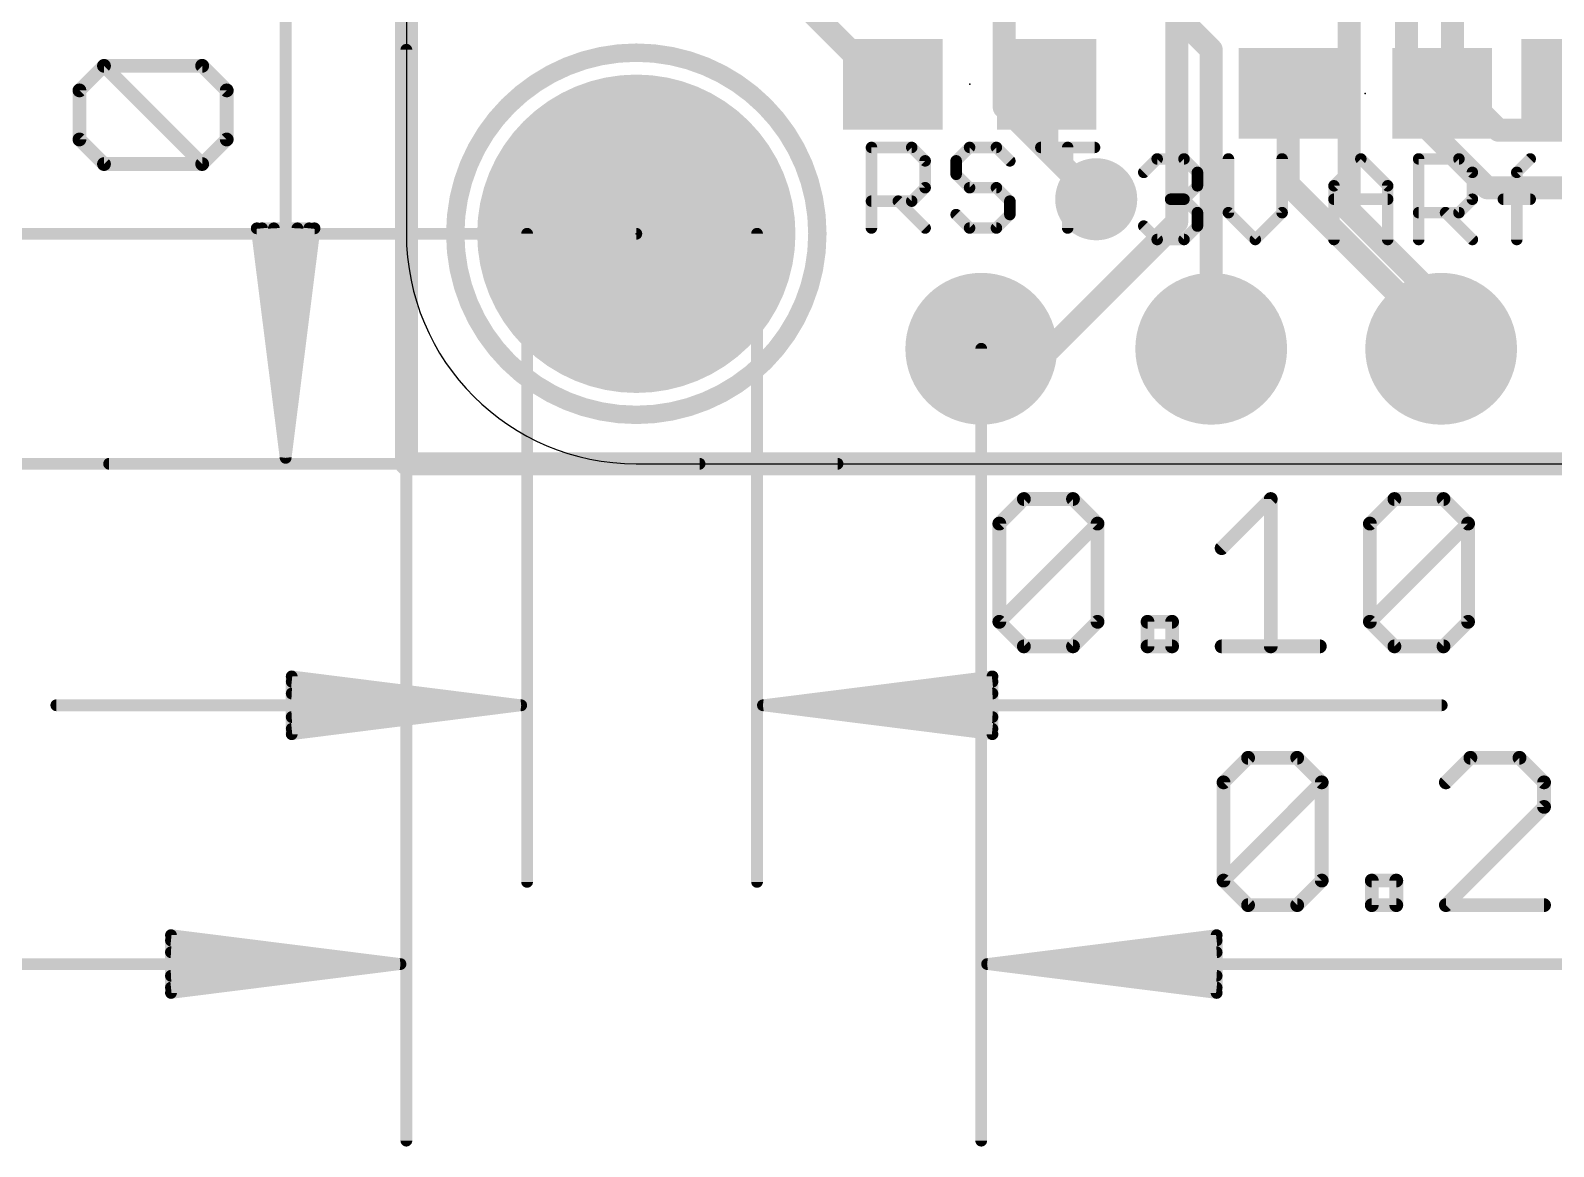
# Model space of a CAD drawing. Extents: x -12.9 to 57.5, y -7.5 to 35.5.
# Drawn here: x -4.15 to 12.67, y -7.54 to 4.78 of the extents above; entities that cross this region are included whole.
import ezdxf

# ---------------------------------------------------------------- set-up
doc = ezdxf.new("R2010")
doc.units = 0
for name, color, linetype in [('1', 12, 'CONTINUOUS'), ('16', 132, 'CONTINUOUS'), ('17', 110, 'CONTINUOUS'), ('18', 110, 'CONTINUOUS'), ('20', 53, 'CONTINUOUS'), ('21', 40, 'CONTINUOUS'), ('23', 40, 'CONTINUOUS'), ('47', 253, 'CONTINUOUS')]:
    doc.layers.add(name, color=color, linetype=linetype)

# ---------------------------------------------------------------- blocks, each defined once
blk = doc.blocks.new('RECT')
blk.add_solid([(-0.5, -0.5), (0.5, -0.5), (-0.5, 0.5), (0.5, 0.5)])
blk = doc.blocks.new('ROUNDP')
at = {"const_width": 0.5}
blk.add_lwpolyline([(0, -0.25, 1), (0, 0.25, 1), (0, -0.25)], format="xyb", dxfattribs=at)
blk = doc.blocks.new('ROUNDV')
at = {"const_width": 0.5}
blk.add_lwpolyline([(0, -0.25, 1), (0, 0.25, 1), (0, -0.25)], format="xyb", dxfattribs=at)

msp = doc.modelspace()

# ---------------------------------------------------------------- linework, layer by layer
at = {"layer": '1', "const_width": 0.254}
for points in [[(0, 22.86), (0, 0)], [(8.509, 2.667), (8.509, 5.677)], [(3.876, 5.588), (5.273, 4.191)], [(5.273, 4.191), (5.373, 4.191)], [(7.073, 4.191), (7.073, 3.468)], [(9.7418, 4.0906), (9.7418, 3.0852)], [(7.073, 3.468), (7.62, 2.921)], [(9.7418, 3.0852), (11.43, 1.397)], [(8.509, 2.667), (7.112, 1.27)], [(11.43, 1.397), (11.43, 1.27)], [(6.35, 1.27), (6.477, 1.27)], [(7.112, 1.27), (6.35, 1.27)], [(0, 0), (30.48, 0)]]:
    msp.add_lwpolyline(points, dxfattribs=at)
at = {"layer": '1', "const_width": 0.127}
for points in [[(5.273, 4.2545, 1), (5.273, 4.1275)], [(5.2281, 4.1461, 1), (5.3179, 4.2359)], [(5.373, 4.1275, 1), (5.373, 4.2545)], [(7.1365, 4.191, 1), (7.0095, 4.191)], [(9.8053, 4.0906, 1), (9.6783, 4.0906)], [(7.1179, 3.5129, 1), (7.0281, 3.4231)], [(7.0095, 3.468, 1), (7.1365, 3.468)], [(9.7867, 3.1301, 1), (9.6969, 3.0403)], [(7.5751, 2.8761, 1), (7.6649, 2.9659)], [(9.6783, 3.0852, 1), (9.8053, 3.0852)], [(8.4455, 2.667, 1), (8.5725, 2.667)], [(8.5539, 2.6221, 1), (8.4641, 2.7119)], [(11.4935, 1.397, 1), (11.3665, 1.397)], [(6.35, 1.3335, 1), (6.35, 1.2065)], [(6.35, 1.3335, 1), (6.35, 1.2065)], [(6.477, 1.2065, 1), (6.477, 1.3335)], [(7.0671, 1.3149, 1), (7.1569, 1.2251)], [(7.112, 1.2065, 1), (7.112, 1.3335)], [(11.3851, 1.3521, 1), (11.4749, 1.4419)], [(11.3665, 1.27, 1), (11.4935, 1.27)], [(0, 0.0635, 1), (0, -0.0635)], [(-0.0635, 0, 1), (0.0635, 0)]]:
    msp.add_lwpolyline(points, format="xyb", dxfattribs=at)
at = {"layer": '16', "const_width": 0.254}
for points in [[(0, 22.86), (0, 0)], [(6.604, 15.621), (6.604, 3.937)], [(11.557, 4.191), (11.557, 8.636)], [(11.049, 3.937), (11.049, 7.62)], [(10.414, 6.477), (10.414, 2.794)], [(8.89, 4.572), (7.493, 5.969)], [(8.89, 1.27), (8.89, 4.572)], [(12.065, 3.683), (11.557, 4.191)], [(6.604, 3.937), (7.62, 2.921)], [(11.938, 3.048), (11.049, 3.937)], [(12.065, 3.683), (20.828, 3.683)], [(11.938, 3.048), (22.352, 3.048)], [(10.414, 2.794), (11.43, 1.778)], [(11.43, 1.778), (11.43, 1.27)], [(0, 0), (30.48, 0)]]:
    msp.add_lwpolyline(points, dxfattribs=at)
at = {"layer": '16', "const_width": 0.127}
for points in [[(8.9535, 4.572, 1), (8.8265, 4.572)], [(8.8451, 4.5271, 1), (8.9349, 4.6169)], [(11.6019, 4.2359, 1), (11.5121, 4.1461)], [(11.4935, 4.191, 1), (11.6205, 4.191)], [(6.6489, 3.9819, 1), (6.5591, 3.8921)], [(11.0939, 3.9819, 1), (11.0041, 3.8921)], [(6.5405, 3.937, 1), (6.6675, 3.937)], [(10.9855, 3.937, 1), (11.1125, 3.937)], [(12.065, 3.7465, 1), (12.065, 3.6195)], [(12.0201, 3.6381, 1), (12.1099, 3.7279)], [(7.5751, 2.8761, 1), (7.6649, 2.9659)], [(11.938, 3.1115, 1), (11.938, 2.9845)], [(11.8931, 3.0031, 1), (11.9829, 3.0929)], [(10.4589, 2.8389, 1), (10.3691, 2.7491)], [(10.3505, 2.794, 1), (10.4775, 2.794)], [(11.4935, 1.778, 1), (11.3665, 1.778)], [(11.3851, 1.7331, 1), (11.4749, 1.8229)], [(8.8265, 1.27, 1), (8.9535, 1.27)], [(11.3665, 1.27, 1), (11.4935, 1.27)], [(0, 0.0635, 1), (0, -0.0635)], [(-0.0635, 0, 1), (0.0635, 0)]]:
    msp.add_lwpolyline(points, format="xyb", dxfattribs=at)
at = {"layer": '20'}
for p, q in [((0, 8.89), (0, 2.54)), ((2.54, 0), (48.26, 0))]:
    msp.add_line(p, q, dxfattribs=at)
msp.add_arc((2.54, 2.54), 2.54, 180, 270, dxfattribs=at)
at = {"layer": '21'}
for points, const_width in [([(2.54, 0.54, 1), (2.54, 4.54, 1), (2.54, 0.54)], 0.2032), ([(5.1372, 3.525, 1), (5.1372, 3.4615)], 0.0635), ([(5.169, 3.4933, 1), (5.1055, 3.4933)], 0.0635), ([(5.6046, 3.5157, 1), (5.5596, 3.4708)], 0.0635), ([(5.5821, 3.4615, 1), (5.5821, 3.525)], 0.0635), ([(6.221, 3.525, 1), (6.221, 3.4615)], 0.0635), ([(6.2435, 3.4708, 1), (6.1986, 3.5157)], 0.0635), ([(6.5401, 3.5157, 1), (6.4952, 3.4708)], 0.0635), ([(6.5176, 3.4615, 1), (6.5176, 3.525)], 0.0635), ([(7.0083, 3.525, 1), (7.0083, 3.4615)], 0.0635), ([(7.3366, 3.4933, 1), (7.2731, 3.4933)], 0.0635), ([(7.6014, 3.4615, 1), (7.6014, 3.525)], 0.0635), ([(5.7621, 3.345, 1), (5.6986, 3.345)], 0.0635), ([(5.7079, 3.3225, 1), (5.7528, 3.3674)], 0.0635), ([(6.1045, 3.345, 1), (6.041, 3.345)], 0.0635), ([(6.0503, 3.3674, 1), (6.0952, 3.3225)], 0.0635), ([(6.6435, 3.3225, 1), (6.6884, 3.3674)], 0.0635), ([(8.2933, 3.398, 1), (8.2933, 3.3345)], 0.0635), ([(8.3157, 3.3438, 1), (8.2708, 3.3887)], 0.0635), ([(8.6123, 3.3887, 1), (8.5674, 3.3438)], 0.0635), ([(8.5899, 3.3345, 1), (8.5899, 3.398)], 0.0635), ([(9.1123, 3.3663, 1), (9.0488, 3.3663)], 0.0635), ([(9.7054, 3.3663, 1), (9.6419, 3.3663)], 0.0635), ([(10.5652, 3.3887, 1), (10.5203, 3.3438)], 0.0635), ([(10.5652, 3.3438, 1), (10.5203, 3.3887)], 0.0635), ([(11.2134, 3.3663, 1), (11.1499, 3.3663)], 0.0635), ([(11.1817, 3.398, 1), (11.1817, 3.3345)], 0.0635), ([(11.649, 3.3887, 1), (11.6041, 3.3438)], 0.0635), ([(11.6265, 3.3345, 1), (11.6265, 3.398)], 0.0635), ([(12.4362, 3.3438, 1), (12.3913, 3.3887)], 0.0635), ([(6.0952, 3.2191, 1), (6.0503, 3.1742)], 0.0635), ([(6.041, 3.1967, 1), (6.1045, 3.1967)], 0.0635), ([(8.1225, 3.2404, 1), (8.1674, 3.1955)], 0.0635), ([(8.7699, 3.218, 1), (8.7064, 3.218)], 0.0635), ([(8.7157, 3.1955, 1), (8.7606, 3.2404)], 0.0635), ([(11.8066, 3.218, 1), (11.7431, 3.218)], 0.0635), ([(11.7524, 3.1955, 1), (11.7973, 3.2404)], 0.0635), ([(12.2972, 3.218, 1), (12.2337, 3.218)], 0.0635), ([(12.243, 3.2404, 1), (12.2879, 3.1955)], 0.0635), ([(5.6986, 3.0484, 1), (5.7621, 3.0484)], 0.0635), ([(5.7528, 3.0259, 1), (5.7079, 3.0708)], 0.0635), ([(6.221, 3.0801, 1), (6.221, 3.0166)], 0.0635), ([(6.1986, 3.0259, 1), (6.2435, 3.0708)], 0.0635), ([(6.5401, 3.0708, 1), (6.4952, 3.0259)], 0.0635), ([(6.5176, 3.0166, 1), (6.5176, 3.0801)], 0.0635), ([(8.7064, 3.0697, 1), (8.7699, 3.0697)], 0.0635), ([(8.7606, 3.0472, 1), (8.7157, 3.0921)], 0.0635), ([(10.2779, 3.0697, 1), (10.2144, 3.0697)], 0.0635), ([(10.2237, 3.0921, 1), (10.2686, 3.0472)], 0.0635), ([(10.8711, 3.0697, 1), (10.8076, 3.0697)], 0.0635), ([(10.8169, 3.0472, 1), (10.8618, 3.0921)], 0.0635), ([(5.1372, 2.9318, 1), (5.1372, 2.8683)], 0.0635), ([(5.4563, 2.9225, 1), (5.4114, 2.8776)], 0.0635), ([(5.5596, 2.9225, 1), (5.6046, 2.8776)], 0.0635), ([(5.5821, 2.8683, 1), (5.5821, 2.9318)], 0.0635), ([(6.6977, 2.9001, 1), (6.6342, 2.9001)], 0.0635), ([(6.6435, 2.8776, 1), (6.6884, 2.9225)], 0.0635), ([(8.4416, 2.9531, 1), (8.4416, 2.8896)], 0.0635), ([(8.6123, 2.9438, 1), (8.5674, 2.8989)], 0.0635), ([(8.5674, 2.9438, 1), (8.6123, 2.8989)], 0.0635), ([(8.5899, 2.8896, 1), (8.5899, 2.9531)], 0.0635), ([(10.2461, 2.9531, 1), (10.2461, 2.8896)], 0.0635), ([(10.8393, 2.8896, 1), (10.8393, 2.9531)], 0.0635), ([(11.7431, 2.9214, 1), (11.8066, 2.9214)], 0.0635), ([(11.7973, 2.8989, 1), (11.7524, 2.9438)], 0.0635), ([(12.1172, 2.9531, 1), (12.1172, 2.8896)], 0.0635), ([(12.4138, 2.8896, 1), (12.4138, 2.9531)], 0.0635), ([(6.0952, 2.7742, 1), (6.0503, 2.7293)], 0.0635), ([(6.6342, 2.7518, 1), (6.6977, 2.7518)], 0.0635), ([(6.6884, 2.7293, 1), (6.6435, 2.7742)], 0.0635), ([(8.7699, 2.7731, 1), (8.7064, 2.7731)], 0.0635), ([(8.7157, 2.7506, 1), (8.7606, 2.7955)], 0.0635), ([(9.103, 2.7955, 1), (9.058, 2.7506)], 0.0635), ([(9.0488, 2.7731, 1), (9.1123, 2.7731)], 0.0635), ([(9.6419, 2.7731, 1), (9.7054, 2.7731)], 0.0635), ([(9.6961, 2.7506, 1), (9.6512, 2.7955)], 0.0635), ([(11.1817, 2.8048, 1), (11.1817, 2.7413)], 0.0635), ([(11.5007, 2.7955, 1), (11.4558, 2.7506)], 0.0635), ([(11.6041, 2.7955, 1), (11.649, 2.7506)], 0.0635), ([(11.6265, 2.7413, 1), (11.6265, 2.8048)], 0.0635), ([(5.1055, 2.6035, 1), (5.169, 2.6035)], 0.0635), ([(5.7079, 2.581, 1), (5.7528, 2.626)], 0.0635), ([(6.221, 2.6353, 1), (6.221, 2.5717)], 0.0635), ([(6.1986, 2.581, 1), (6.2435, 2.626)], 0.0635), ([(6.4952, 2.626, 1), (6.5401, 2.581)], 0.0635), ([(6.5176, 2.5717, 1), (6.5176, 2.6353)], 0.0635), ([(7.2731, 2.6035, 1), (7.3366, 2.6035)], 0.0635), ([(8.1674, 2.6472, 1), (8.1225, 2.6023)], 0.0635), ([(8.2933, 2.5083, 1), (8.2933, 2.4447)], 0.0635), ([(8.2708, 2.454, 1), (8.3157, 2.499)], 0.0635), ([(8.5674, 2.499, 1), (8.6123, 2.454)], 0.0635), ([(8.5899, 2.4447, 1), (8.5899, 2.5083)], 0.0635), ([(8.7064, 2.6248, 1), (8.7699, 2.6248)], 0.0635), ([(8.7606, 2.6023, 1), (8.7157, 2.6472)], 0.0635), ([(9.3546, 2.499, 1), (9.3995, 2.454)], 0.0635), ([(9.3546, 2.454, 1), (9.3995, 2.499)], 0.0635), ([(11.7524, 2.454, 1), (11.7973, 2.499)], 0.0635), ([(10.2144, 2.4765, 1), (10.2779, 2.4765)], 0.0635), ([(10.8076, 2.4765, 1), (10.8711, 2.4765)], 0.0635), ([(11.1499, 2.4765, 1), (11.2134, 2.4765)], 0.0635), ([(12.2337, 2.4765, 1), (12.2972, 2.4765)], 0.0635)]:
    msp.add_lwpolyline(points, format="xyb", dxfattribs=dict(at, const_width=const_width))
at = {"layer": '21', "const_width": 0.127}
for points in [[(5.1372, 2.6035), (5.1372, 3.4933)], [(5.1372, 3.4933), (5.5821, 3.4933)], [(5.5821, 3.4933), (5.7304, 3.345)], [(6.221, 3.4933), (6.0727, 3.345)], [(6.5176, 3.4933), (6.221, 3.4933)], [(6.6659, 3.345), (6.5176, 3.4933)], [(7.0083, 3.4933), (7.6014, 3.4933)], [(7.3048, 2.6035), (7.3048, 3.4933)], [(5.7304, 3.345), (5.7304, 3.0484)], [(6.0727, 3.345), (6.0727, 3.1967)], [(8.145, 3.218), (8.2933, 3.3663)], [(8.2933, 3.3663), (8.5899, 3.3663)], [(8.5899, 3.3663), (8.7382, 3.218)], [(9.0805, 3.3663), (9.0805, 2.7731)], [(9.6737, 2.7731), (9.6737, 3.3663)], [(10.2461, 3.0697), (10.5427, 3.3663)], [(10.5427, 3.3663), (10.8393, 3.0697)], [(11.1817, 2.4765), (11.1817, 3.3663)], [(11.1817, 3.3663), (11.6265, 3.3663)], [(11.6265, 3.3663), (11.7748, 3.218)], [(12.2655, 3.218), (12.4138, 3.3663)], [(6.0727, 3.1967), (6.221, 3.0484)], [(8.7382, 3.218), (8.7382, 3.0697)], [(11.7748, 3.218), (11.7748, 2.9214)], [(12.2655, 2.4765), (12.2655, 3.218)], [(5.7304, 3.0484), (5.5821, 2.9001)], [(6.221, 3.0484), (6.5176, 3.0484)], [(6.5176, 3.0484), (6.6659, 2.9001)], [(8.7382, 3.0697), (8.5899, 2.9214)], [(10.2461, 2.4765), (10.2461, 3.0697)], [(10.8393, 3.0697), (10.8393, 2.4765)], [(5.5821, 2.9001), (5.1372, 2.9001)], [(5.4338, 2.9001), (5.7304, 2.6035)], [(6.6659, 2.9001), (6.6659, 2.7518)], [(8.5899, 2.9214), (8.4416, 2.9214)], [(8.5899, 2.9214), (8.7382, 2.7731)], [(10.2461, 2.9214), (10.8393, 2.9214)], [(11.7748, 2.9214), (11.6265, 2.7731)], [(12.1172, 2.9214), (12.4138, 2.9214)], [(6.221, 2.6035), (6.0727, 2.7518)], [(6.6659, 2.7518), (6.5176, 2.6035)], [(8.7382, 2.7731), (8.7382, 2.6248)], [(9.0805, 2.7731), (9.3771, 2.4765)], [(9.3771, 2.4765), (9.6737, 2.7731)], [(11.6265, 2.7731), (11.1817, 2.7731)], [(11.4782, 2.7731), (11.7748, 2.4765)], [(6.5176, 2.6035), (6.221, 2.6035)], [(8.2933, 2.4765), (8.145, 2.6248)], [(8.5899, 2.4765), (8.2933, 2.4765)], [(8.7382, 2.6248), (8.5899, 2.4765)]]:
    msp.add_lwpolyline(points, dxfattribs=at)
at = {"layer": '23'}
for p in [(6.223, 4.191), (10.5918, 4.0906), (2.54, 2.54)]:
    msp.add_point(p, dxfattribs=at)
at = {"layer": '47'}
for points, const_width in [([(-1.3335, 0.065), (-1.3335, 11.365)], 0.13), ([(0, 4.572), (0, -7.4745)], 0.13), ([(-3.6112, 4.1233), (-3.34, 4.3945)], 0.1524), ([(-3.34, 4.3945), (-2.2554, 4.3945)], 0.1524), ([(-2.2554, 3.3098), (-3.34, 4.3945)], 0.1524), ([(-2.2554, 4.3945), (-1.9842, 4.1233)], 0.1524), ([(-3.6112, 3.581), (-3.6112, 4.1233)], 0.1524), ([(-1.9842, 4.1233), (-1.9842, 3.581)], 0.1524), ([(-3.34, 3.3098), (-3.6112, 3.581)], 0.1524), ([(-1.9842, 3.581), (-2.2554, 3.3098)], 0.1524), ([(-2.2554, 3.3098), (-3.34, 3.3098)], 0.1524), ([(2.54, 2.54), (-8.3635, 2.54)], 0.13), ([(-1.3335, 0.065), (-1.6527, 2.6)], 0.13), ([(-1.6527, 2.6), (-1.0143, 2.6)], 0.13), ([(-1.3335, 0.065), (-1.5935, 2.6)], 0.13), ([(-1.3335, 0.065), (-1.4635, 2.6)], 0.13), ([(-1.0143, 2.6), (-1.3335, 0.065)], 0.13), ([(-1.2035, 2.6), (-1.3335, 0.065)], 0.13), ([(-1.0735, 2.6), (-1.3335, 0.065)], 0.13), ([(1.3335, 2.54), (1.3335, -4.617)], 0.13), ([(3.8735, 2.54), (3.8735, -4.617)], 0.13), ([(6.35, 1.27), (6.35, -7.4745)], 0.13), ([(4.7625, 0), (-12.491, 0)], 0.13), ([(3.2385, 0), (-3.2835, 0)], 0.13), ([(6.5497, -0.6605), (6.8209, -0.3893)], 0.1524), ([(6.8209, -0.3893), (7.3632, -0.3893)], 0.1524), ([(7.3632, -0.3893), (7.6344, -0.6605)], 0.1524), ([(9.0054, -0.9316), (9.5478, -0.3893)], 0.1524), ([(9.5478, -0.3893), (9.5478, -2.0163)], 0.1524), ([(10.6426, -0.6605), (10.9138, -0.3893)], 0.1524), ([(10.9138, -0.3893), (11.4561, -0.3893)], 0.1524), ([(11.4561, -0.3893), (11.7272, -0.6605)], 0.1524), ([(6.5497, -1.7451), (6.5497, -0.6605)], 0.1524), ([(6.5497, -1.7451), (7.6344, -0.6605)], 0.1524), ([(7.6344, -0.6605), (7.6344, -1.7451)], 0.1524), ([(10.6426, -1.7451), (10.6426, -0.6605)], 0.1524), ([(10.6426, -1.7451), (11.7272, -0.6605)], 0.1524), ([(11.7272, -0.6605), (11.7272, -1.7451)], 0.1524), ([(6.8209, -2.0163), (6.5497, -1.7451)], 0.1524), ([(7.6344, -1.7451), (7.3632, -2.0163)], 0.1524), ([(8.1869, -2.0163), (8.1869, -1.7451)], 0.1524), ([(8.1869, -1.7451), (8.458, -1.7451)], 0.1524), ([(8.458, -1.7451), (8.458, -2.0163)], 0.1524), ([(10.9138, -2.0163), (10.6426, -1.7451)], 0.1524), ([(11.7272, -1.7451), (11.4561, -2.0163)], 0.1524), ([(7.3632, -2.0163), (6.8209, -2.0163)], 0.1524), ([(8.458, -2.0163), (8.1869, -2.0163)], 0.1524), ([(9.0054, -2.0163), (10.0901, -2.0163)], 0.1524), ([(11.4561, -2.0163), (10.9138, -2.0163)], 0.1524), ([(1.2685, -2.667), (-1.2665, -2.3478)], 0.13), ([(-1.2665, -2.3478), (-1.2665, -2.9862)], 0.13), ([(1.2685, -2.667), (-1.2665, -2.407)], 0.13), ([(3.9385, -2.667), (6.4735, -2.3478)], 0.13), ([(3.9385, -2.667), (6.4735, -2.407)], 0.13), ([(6.4735, -2.3478), (6.4735, -2.9862)], 0.13), ([(1.2685, -2.667), (-1.2665, -2.537)], 0.13), ([(3.9385, -2.667), (6.4735, -2.537)], 0.13), ([(1.2685, -2.667), (-3.8665, -2.667)], 0.13), ([(-1.2665, -2.9862), (1.2685, -2.667)], 0.13), ([(-1.2665, -2.797), (1.2685, -2.667)], 0.13), ([(-1.2665, -2.927), (1.2685, -2.667)], 0.13), ([(3.9385, -2.667), (11.4363, -2.667)], 0.13), ([(6.4735, -2.9862), (3.9385, -2.667)], 0.13), ([(6.4735, -2.797), (3.9385, -2.667)], 0.13), ([(6.4735, -2.927), (3.9385, -2.667)], 0.13), ([(9.0262, -3.518), (9.2974, -3.2468)], 0.1524), ([(9.2974, -3.2468), (9.8397, -3.2468)], 0.1524), ([(9.8397, -3.2468), (10.1109, -3.518)], 0.1524), ([(11.7531, -3.2468), (11.4819, -3.518)], 0.1524), ([(12.2954, -3.2468), (11.7531, -3.2468)], 0.1524), ([(12.5666, -3.518), (12.2954, -3.2468)], 0.1524), ([(9.0262, -4.6026), (9.0262, -3.518)], 0.1524), ([(9.0262, -4.6026), (10.1109, -3.518)], 0.1524), ([(10.1109, -3.518), (10.1109, -4.6026)], 0.1524), ([(12.5666, -3.7891), (12.5666, -3.518)], 0.1524), ([(11.4819, -4.8738), (12.5666, -3.7891)], 0.1524), ([(9.2974, -4.8738), (9.0262, -4.6026)], 0.1524), ([(10.1109, -4.6026), (9.8397, -4.8738)], 0.1524), ([(10.6634, -4.8738), (10.6634, -4.6026)], 0.1524), ([(10.6634, -4.6026), (10.9345, -4.6026)], 0.1524), ([(10.9345, -4.6026), (10.9345, -4.8738)], 0.1524), ([(9.8397, -4.8738), (9.2974, -4.8738)], 0.1524), ([(10.9345, -4.8738), (10.6634, -4.8738)], 0.1524), ([(12.5666, -4.8738), (11.4819, -4.8738)], 0.1524), ([(-0.065, -5.5245), (-2.6, -5.2053)], 0.13), ([(-2.6, -5.2053), (-2.6, -5.8437)], 0.13), ([(-0.065, -5.5245), (-2.6, -5.2645)], 0.13), ([(6.415, -5.5245), (8.95, -5.2053)], 0.13), ([(6.415, -5.5245), (8.95, -5.2645)], 0.13), ([(8.95, -5.2053), (8.95, -5.8437)], 0.13), ([(-0.065, -5.5245), (-2.6, -5.3945)], 0.13), ([(6.415, -5.5245), (8.95, -5.3945)], 0.13), ([(-0.065, -5.5245), (-5.2, -5.5245)], 0.13), ([(-2.6, -5.8437), (-0.065, -5.5245)], 0.13), ([(-2.6, -5.6545), (-0.065, -5.5245)], 0.13), ([(-2.6, -5.7845), (-0.065, -5.5245)], 0.13), ([(6.415, -5.5245), (13.9128, -5.5245)], 0.13), ([(8.95, -5.8437), (6.415, -5.5245)], 0.13), ([(8.95, -5.6545), (6.415, -5.5245)], 0.13), ([(8.95, -5.7845), (6.415, -5.5245)], 0.13)]:
    msp.add_lwpolyline(points, dxfattribs=dict(at, const_width=const_width))
for points, const_width in [([(0.0325, 4.572, 1), (-0.0325, 4.572)], 0.065), ([(-3.3131, 4.4214, 1), (-3.367, 4.3675)], 0.0762), ([(-3.34, 4.4326, 1), (-3.34, 4.3564)], 0.0762), ([(-3.3131, 4.3675, 1), (-3.367, 4.4214)], 0.0762), ([(-2.2284, 4.4214, 1), (-2.2823, 4.3675)], 0.0762), ([(-2.2554, 4.3564, 1), (-2.2554, 4.4326)], 0.0762), ([(-3.5731, 4.1233, 1), (-3.6493, 4.1233)], 0.0762), ([(-3.6381, 4.1502, 1), (-3.5842, 4.0964)], 0.0762), ([(-1.9461, 4.1233, 1), (-2.0223, 4.1233)], 0.0762), ([(-2.0111, 4.0964, 1), (-1.9573, 4.1502)], 0.0762), ([(-3.5842, 3.6079, 1), (-3.6381, 3.554)], 0.0762), ([(-3.6493, 3.581, 1), (-3.5731, 3.581)], 0.0762), ([(-2.0223, 3.581, 1), (-1.9461, 3.581)], 0.0762), ([(-1.9573, 3.554, 1), (-2.0111, 3.6079)], 0.0762), ([(-3.34, 3.3479, 1), (-3.34, 3.2717)], 0.0762), ([(-3.367, 3.2829, 1), (-3.3131, 3.3368)], 0.0762), ([(-2.2823, 3.3368, 1), (-2.2284, 3.2829)], 0.0762), ([(-2.2823, 3.2829, 1), (-2.2284, 3.3368)], 0.0762), ([(-2.2554, 3.2717, 1), (-2.2554, 3.3479)], 0.0762), ([(-1.6205, 2.6041, 1), (-1.685, 2.5959)], 0.065), ([(-1.6527, 2.6325, 1), (-1.6527, 2.5675)], 0.065), ([(-1.5612, 2.6033, 1), (-1.6258, 2.5967)], 0.065), ([(-1.431, 2.6017, 1), (-1.496, 2.5983)], 0.065), ([(-1.171, 2.5983, 1), (-1.236, 2.6017)], 0.065), ([(-1.0412, 2.5967, 1), (-1.1058, 2.6033)], 0.065), ([(-0.982, 2.5959, 1), (-1.0465, 2.6041)], 0.065), ([(-1.0143, 2.5675, 1), (-1.0143, 2.6325)], 0.065), ([(1.366, 2.54, 1), (1.301, 2.54)], 0.065), ([(2.54, 2.5075, 1), (2.54, 2.5725)], 0.065), ([(3.906, 2.54, 1), (3.841, 2.54)], 0.065), ([(6.3825, 1.27, 1), (6.3175, 1.27)], 0.065), ([(-3.2835, 0.0325, 1), (-3.2835, -0.0325)], 0.065), ([(-1.3657, 0.0691, 1), (-1.3013, 0.0609)], 0.065), ([(-1.3658, 0.0683, 1), (-1.3012, 0.0617)], 0.065), ([(-1.366, 0.0633, 1), (-1.301, 0.0667)], 0.065), ([(-1.366, 0.0667, 1), (-1.301, 0.0633)], 0.065), ([(-1.366, 0.065, 1), (-1.301, 0.065)], 0.065), ([(-1.3658, 0.0617, 1), (-1.3012, 0.0683)], 0.065), ([(-1.3657, 0.0609, 1), (-1.3013, 0.0691)], 0.065), ([(3.2385, -0.0325, 1), (3.2385, 0.0325)], 0.065), ([(4.7625, -0.0325, 1), (4.7625, 0.0325)], 0.065), ([(6.8209, -0.3512, 1), (6.8209, -0.4274)], 0.0762), ([(6.8478, -0.4163, 1), (6.7939, -0.3624)], 0.0762), ([(7.3901, -0.3624, 1), (7.3363, -0.4163)], 0.0762), ([(7.3632, -0.4274, 1), (7.3632, -0.3512)], 0.0762), ([(9.5859, -0.3893, 1), (9.5097, -0.3893)], 0.0762), ([(9.5747, -0.4163, 1), (9.5208, -0.3624)], 0.0762), ([(10.9138, -0.3512, 1), (10.9138, -0.4274)], 0.0762), ([(10.9407, -0.4163, 1), (10.8868, -0.3624)], 0.0762), ([(11.483, -0.3624, 1), (11.4291, -0.4163)], 0.0762), ([(11.4561, -0.4274, 1), (11.4561, -0.3512)], 0.0762), ([(6.5878, -0.6605, 1), (6.5116, -0.6605)], 0.0762), ([(6.5228, -0.6335, 1), (6.5766, -0.6874)], 0.0762), ([(7.6725, -0.6605, 1), (7.5963, -0.6605)], 0.0762), ([(7.6613, -0.6874, 1), (7.6074, -0.6335)], 0.0762), ([(7.6074, -0.6874, 1), (7.6613, -0.6335)], 0.0762), ([(10.6156, -0.6335, 1), (10.6695, -0.6874)], 0.0762), ([(10.6807, -0.6605, 1), (10.6045, -0.6605)], 0.0762), ([(11.7653, -0.6605, 1), (11.6891, -0.6605)], 0.0762), ([(11.7542, -0.6874, 1), (11.7003, -0.6335)], 0.0762), ([(11.7003, -0.6874, 1), (11.7542, -0.6335)], 0.0762), ([(8.9785, -0.9047, 1), (9.0324, -0.9586)], 0.0762), ([(6.5766, -1.7182, 1), (6.5228, -1.7721)], 0.0762), ([(6.5228, -1.7182, 1), (6.5766, -1.7721)], 0.0762), ([(7.6613, -1.7721, 1), (7.6074, -1.7182)], 0.0762), ([(8.225, -1.7451, 1), (8.1488, -1.7451)], 0.0762), ([(8.1869, -1.707, 1), (8.1869, -1.7832)], 0.0762), ([(8.4961, -1.7451, 1), (8.4199, -1.7451)], 0.0762), ([(8.458, -1.7832, 1), (8.458, -1.707)], 0.0762), ([(10.6695, -1.7182, 1), (10.6156, -1.7721)], 0.0762), ([(10.6156, -1.7182, 1), (10.6695, -1.7721)], 0.0762), ([(11.7542, -1.7721, 1), (11.7003, -1.7182)], 0.0762), ([(6.5116, -1.7451, 1), (6.5878, -1.7451)], 0.0762), ([(7.5963, -1.7451, 1), (7.6725, -1.7451)], 0.0762), ([(10.6045, -1.7451, 1), (10.6807, -1.7451)], 0.0762), ([(11.6891, -1.7451, 1), (11.7653, -1.7451)], 0.0762), ([(6.8209, -1.9782, 1), (6.8209, -2.0544)], 0.0762), ([(6.7939, -2.0432, 1), (6.8478, -1.9894)], 0.0762), ([(7.3363, -1.9894, 1), (7.3901, -2.0432)], 0.0762), ([(7.3632, -2.0544, 1), (7.3632, -1.9782)], 0.0762), ([(8.1869, -1.9782, 1), (8.1869, -2.0544)], 0.0762), ([(8.1488, -2.0163, 1), (8.225, -2.0163)], 0.0762), ([(8.4199, -2.0163, 1), (8.4961, -2.0163)], 0.0762), ([(8.458, -2.0544, 1), (8.458, -1.9782)], 0.0762), ([(9.0054, -1.9782, 1), (9.0054, -2.0544)], 0.0762), ([(9.5097, -2.0163, 1), (9.5859, -2.0163)], 0.0762), ([(10.0901, -2.0544, 1), (10.0901, -1.9782)], 0.0762), ([(10.9138, -1.9782, 1), (10.9138, -2.0544)], 0.0762), ([(10.8868, -2.0432, 1), (10.9407, -1.9894)], 0.0762), ([(11.4291, -1.9894, 1), (11.483, -2.0432)], 0.0762), ([(11.4561, -2.0544, 1), (11.4561, -1.9782)], 0.0762), ([(-1.2624, -2.3155, 1), (-1.2706, -2.38)], 0.065), ([(-1.234, -2.3478, 1), (-1.299, -2.3478)], 0.065), ([(-1.2632, -2.3747, 1), (-1.2698, -2.4393)], 0.065), ([(6.506, -2.3478, 1), (6.441, -2.3478)], 0.065), ([(6.4776, -2.38, 1), (6.4694, -2.3155)], 0.065), ([(6.4768, -2.4393, 1), (6.4702, -2.3747)], 0.065), ([(-1.2648, -2.5045, 1), (-1.2682, -2.5695)], 0.065), ([(6.4752, -2.5695, 1), (6.4718, -2.5045)], 0.065), ([(-3.8665, -2.6345, 1), (-3.8665, -2.6995)], 0.065), ([(1.2726, -2.6992, 1), (1.2644, -2.6348)], 0.065), ([(1.2644, -2.6992, 1), (1.2726, -2.6348)], 0.065), ([(1.2718, -2.6993, 1), (1.2652, -2.6347)], 0.065), ([(1.2652, -2.6993, 1), (1.2718, -2.6347)], 0.065), ([(1.2668, -2.6995, 1), (1.2702, -2.6345)], 0.065), ([(1.2702, -2.6995, 1), (1.2668, -2.6345)], 0.065), ([(1.2685, -2.6995, 1), (1.2685, -2.6345)], 0.065), ([(3.9385, -2.6345, 1), (3.9385, -2.6995)], 0.065), ([(3.9426, -2.6348, 1), (3.9344, -2.6992)], 0.065), ([(3.9368, -2.6345, 1), (3.9402, -2.6995)], 0.065), ([(3.9402, -2.6345, 1), (3.9368, -2.6995)], 0.065), ([(3.9418, -2.6347, 1), (3.9352, -2.6993)], 0.065), ([(3.9352, -2.6347, 1), (3.9418, -2.6993)], 0.065), ([(3.9344, -2.6348, 1), (3.9426, -2.6992)], 0.065), ([(11.4363, -2.6995, 1), (11.4363, -2.6345)], 0.065), ([(-1.2682, -2.7645, 1), (-1.2648, -2.8295)], 0.065), ([(6.4718, -2.8295, 1), (6.4752, -2.7645)], 0.065), ([(-1.2698, -2.8947, 1), (-1.2632, -2.9593)], 0.065), ([(-1.2706, -2.954, 1), (-1.2624, -3.0185)], 0.065), ([(-1.299, -2.9862, 1), (-1.234, -2.9862)], 0.065), ([(6.441, -2.9862, 1), (6.506, -2.9862)], 0.065), ([(6.4694, -3.0185, 1), (6.4776, -2.954)], 0.065), ([(6.4702, -2.9593, 1), (6.4768, -2.8947)], 0.065), ([(9.2974, -3.2087, 1), (9.2974, -3.2849)], 0.0762), ([(9.3243, -3.2738, 1), (9.2704, -3.2199)], 0.0762), ([(9.8666, -3.2199, 1), (9.8128, -3.2738)], 0.0762), ([(9.8397, -3.2849, 1), (9.8397, -3.2087)], 0.0762), ([(11.7531, -3.2087, 1), (11.7531, -3.2849)], 0.0762), ([(11.78, -3.2738, 1), (11.7262, -3.2199)], 0.0762), ([(12.3224, -3.2199, 1), (12.2685, -3.2738)], 0.0762), ([(12.2954, -3.2849, 1), (12.2954, -3.2087)], 0.0762), ([(9.0643, -3.518, 1), (8.9881, -3.518)], 0.0762), ([(8.9993, -3.491, 1), (9.0531, -3.5449)], 0.0762), ([(10.149, -3.518, 1), (10.0728, -3.518)], 0.0762), ([(10.1378, -3.5449, 1), (10.0839, -3.491)], 0.0762), ([(10.0839, -3.5449, 1), (10.1378, -3.491)], 0.0762), ([(11.455, -3.491, 1), (11.5089, -3.5449)], 0.0762), ([(12.6047, -3.518, 1), (12.5285, -3.518)], 0.0762), ([(12.5397, -3.5449, 1), (12.5935, -3.491)], 0.0762), ([(12.5285, -3.7891, 1), (12.6047, -3.7891)], 0.0762), ([(12.5935, -3.8161, 1), (12.5397, -3.7622)], 0.0762), ([(9.0531, -4.5757, 1), (8.9993, -4.6296)], 0.0762), ([(8.9993, -4.5757, 1), (9.0531, -4.6296)], 0.0762), ([(10.1378, -4.6296, 1), (10.0839, -4.5757)], 0.0762), ([(10.7015, -4.6026, 1), (10.6253, -4.6026)], 0.0762), ([(10.6634, -4.5645, 1), (10.6634, -4.6407)], 0.0762), ([(10.9726, -4.6026, 1), (10.8964, -4.6026)], 0.0762), ([(10.9345, -4.6407, 1), (10.9345, -4.5645)], 0.0762), ([(1.301, -4.617, 1), (1.366, -4.617)], 0.065), ([(3.841, -4.617, 1), (3.906, -4.617)], 0.065), ([(8.9881, -4.6026, 1), (9.0643, -4.6026)], 0.0762), ([(10.0728, -4.6026, 1), (10.149, -4.6026)], 0.0762), ([(9.2974, -4.8357, 1), (9.2974, -4.9119)], 0.0762), ([(9.2704, -4.9007, 1), (9.3243, -4.8469)], 0.0762), ([(9.8128, -4.8469, 1), (9.8666, -4.9007)], 0.0762), ([(9.8397, -4.9119, 1), (9.8397, -4.8357)], 0.0762), ([(10.6634, -4.8357, 1), (10.6634, -4.9119)], 0.0762), ([(10.6253, -4.8738, 1), (10.7015, -4.8738)], 0.0762), ([(10.8964, -4.8738, 1), (10.9726, -4.8738)], 0.0762), ([(10.9345, -4.9119, 1), (10.9345, -4.8357)], 0.0762), ([(11.4819, -4.8357, 1), (11.4819, -4.9119)], 0.0762), ([(11.455, -4.8469, 1), (11.5089, -4.9007)], 0.0762), ([(12.5666, -4.9119, 1), (12.5666, -4.8357)], 0.0762), ([(-2.5959, -5.173, 1), (-2.6041, -5.2375)], 0.065), ([(-2.5675, -5.2053, 1), (-2.6325, -5.2053)], 0.065), ([(-2.5967, -5.2322, 1), (-2.6033, -5.2968)], 0.065), ([(8.9825, -5.2053, 1), (8.9175, -5.2053)], 0.065), ([(8.9541, -5.2375, 1), (8.9459, -5.173)], 0.065), ([(8.9533, -5.2968, 1), (8.9467, -5.2322)], 0.065), ([(-2.5983, -5.362, 1), (-2.6017, -5.427)], 0.065), ([(8.9517, -5.427, 1), (8.9483, -5.362)], 0.065), ([(-0.0609, -5.5567, 1), (-0.0691, -5.4923)], 0.065), ([(-0.0691, -5.5567, 1), (-0.0609, -5.4923)], 0.065), ([(-0.0617, -5.5568, 1), (-0.0683, -5.4922)], 0.065), ([(-0.0683, -5.5568, 1), (-0.0617, -5.4922)], 0.065), ([(-0.0667, -5.557, 1), (-0.0633, -5.492)], 0.065), ([(-0.0633, -5.557, 1), (-0.0667, -5.492)], 0.065), ([(-0.065, -5.557, 1), (-0.065, -5.492)], 0.065), ([(6.415, -5.492, 1), (6.415, -5.557)], 0.065), ([(6.4191, -5.4923, 1), (6.4109, -5.5567)], 0.065), ([(6.4133, -5.492, 1), (6.4167, -5.557)], 0.065), ([(6.4167, -5.492, 1), (6.4133, -5.557)], 0.065), ([(6.4183, -5.4922, 1), (6.4117, -5.5568)], 0.065), ([(6.4117, -5.4922, 1), (6.4183, -5.5568)], 0.065), ([(6.4109, -5.4923, 1), (6.4191, -5.5567)], 0.065), ([(-2.6017, -5.622, 1), (-2.5983, -5.687)], 0.065), ([(-2.6033, -5.7522, 1), (-2.5967, -5.8168)], 0.065), ([(8.9467, -5.8168, 1), (8.9533, -5.7522)], 0.065), ([(8.9483, -5.687, 1), (8.9517, -5.622)], 0.065), ([(-2.6041, -5.8115, 1), (-2.5959, -5.876)], 0.065), ([(-2.6325, -5.8437, 1), (-2.5675, -5.8437)], 0.065), ([(8.9175, -5.8437, 1), (8.9825, -5.8437)], 0.065), ([(8.9459, -5.876, 1), (8.9541, -5.8115)], 0.065), ([(-0.0325, -7.4745, 1), (0.0325, -7.4745)], 0.065), ([(6.3175, -7.4745, 1), (6.3825, -7.4745)], 0.065)]:
    msp.add_lwpolyline(points, format="xyb", dxfattribs=dict(at, const_width=const_width))

# ---------------------------------------------------------------- block references
at = {"layer": '1', "xscale": 1.1}
for p in [(5.373, 4.191), (7.073, 4.191), (9.7418, 4.0906), (11.4418, 4.0906)]:
    msp.add_blockref('RECT', p, dxfattribs=at)
at = {"layer": '1', "xscale": 1.1, "rotation": 180}
msp.add_blockref('RECT', (12.866, 4.191), dxfattribs=at)
at = {"layer": '17', "rotation": 270}
for p, xscale, yscale in [((2.54, 2.54), 3.516, 3.516), ((2.54, 2.54), 3.516, 3.516), ((6.35, 1.27), 1.6764, 1.6764), ((6.35, 1.27), 1.6764, 1.6764), ((8.89, 1.27), 1.6764, 1.6764), ((8.89, 1.27), 1.6764, 1.6764), ((11.43, 1.27), 1.6764, 1.6764), ((11.43, 1.27), 1.6764, 1.6764)]:
    msp.add_blockref('ROUNDP', p, dxfattribs=dict(at, xscale=xscale, yscale=yscale))
at = {"layer": '18', "xscale": 0.9064, "yscale": 0.9064}
msp.add_blockref('ROUNDV', (7.62, 2.921), dxfattribs=at)
msp.add_blockref('ROUNDV', (7.62, 2.921), dxfattribs=at)

doc.saveas('drawing.dxf')
